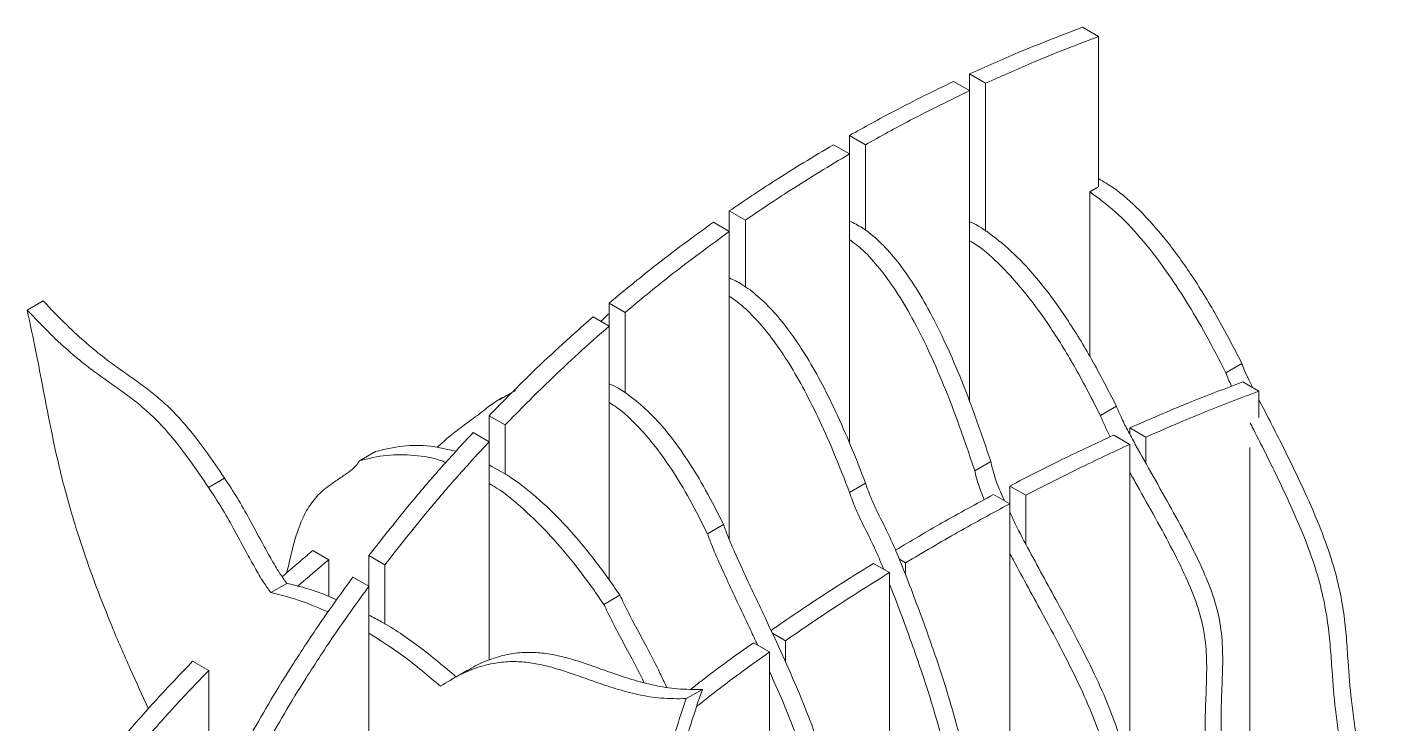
# Model space of a CAD drawing. Header units: millimetres. Extents: x -393 to 2534, y -1466 to 288.
# Drawn here: x 671.2 to 911.4, y -1139.4 to -1016.4 of the extents above; entities that cross this region are included whole.
import ezdxf

# ---------------------------------------------------------------- set-up
doc = ezdxf.new("R2010")
doc.units = ezdxf.units.MM

msp = doc.modelspace()

# ---------------------------------------------------------------- linework, layer by layer
at = {"color": 7, "linetype": 'Continuous', "lineweight": 15}
for p, q in [((860.32, -1018.06), (857.5, -1016.42)), ((860.32, -1044.6), (860.32, -1018.06)), ((837.56, -1024.68), (840.39, -1026.31)), ((837.56, -1027.63), (837.56, -1024.68)), ((837.56, -1027.63), (834.73, -1026)), ((837.56, -1027.63), (837.56, -1082.58)), ((840.39, -1052.5), (840.39, -1026.31)), ((816.35, -1038.81), (813.52, -1037.18)), ((816.35, -1035.55), (819.18, -1037.18)), ((816.35, -1038.81), (816.35, -1035.55)), ((819.18, -1052.3), (819.18, -1037.18)), ((816.35, -1038.81), (816.35, -1089.83)), ((860.19, -1044.68), (858.77, -1045.49)), ((858.77, -1045.49), (858.77, -1074.56)), ((795.13, -1048.88), (797.96, -1050.51)), ((795.13, -1052.5), (795.13, -1048.88)), ((795.13, -1052.5), (792.31, -1050.87)), ((797.96, -1062.24), (797.96, -1050.51)), ((795.13, -1052.5), (795.13, -1106.92)), ((674, -1064.76), (671.17, -1066.39)), ((773.92, -1065.14), (776.75, -1066.78)), ((773.92, -1069.2), (773.92, -1065.14)), ((773.92, -1069.2), (771.09, -1067.57)), ((776.75, -1080.99), (776.75, -1066.78)), ((773.92, -1069.2), (773.92, -1114.1)), ((885.64, -1075.84), (882.82, -1077.47)), ((888.61, -1080.71), (885.78, -1079.08)), ((888.61, -1085.37), (888.61, -1080.71)), ((863.47, -1083.34), (860.64, -1084.97)), ((752.71, -1085.03), (755.54, -1086.66)), ((752.71, -1089.64), (752.71, -1085.03)), ((752.71, -1089.64), (749.88, -1088.01)), ((755.54, -1095.38), (755.54, -1086.66)), ((865.84, -1087.19), (868.67, -1088.82)), ((865.84, -1088.32), (865.84, -1087.19)), ((752.71, -1089.64), (752.71, -1128.21)), ((865.84, -1090.09), (863.02, -1088.46)), ((865.84, -1090.09), (865.84, -1148.85)), ((868.67, -1093.44), (868.67, -1088.82)), ((732.64, -1091.36), (729.81, -1092.99)), ((887.06, -1090.65), (887.06, -1173.21)), ((841.28, -1093.11), (838.46, -1094.74)), ((706.01, -1096.09), (703.19, -1097.72)), ((819.18, -1096.96), (816.35, -1098.59)), ((844.63, -1097.46), (847.46, -1099.09)), ((844.63, -1100.59), (844.63, -1097.46)), ((844.63, -1100.59), (841.8, -1098.95)), ((847.46, -1107.67), (847.46, -1099.09)), ((844.63, -1100.59), (844.63, -1168.67)), ((794.11, -1104.26), (791.28, -1105.89)), ((724.42, -1110.46), (721.59, -1108.83)), ((731.49, -1109.75), (734.32, -1111.38)), ((731.49, -1115.15), (731.49, -1109.75)), ((724.42, -1116.96), (724.42, -1110.46)), ((734.32, -1121.82), (734.32, -1111.38)), ((823.42, -1112.74), (820.59, -1111.11)), ((825.15, -1110.38), (826.25, -1111.02)), ((826.25, -1113.16), (826.25, -1111.02)), ((731.49, -1115.15), (728.67, -1113.52)), ((823.42, -1112.74), (823.42, -1183.81)), ((717, -1114.64), (714.17, -1116.27)), ((731.49, -1115.15), (731.49, -1174.89)), ((775.82, -1116.71), (772.99, -1118.35)), ((802.74, -1123.45), (805.03, -1124.77)), ((802.2, -1126.76), (799.38, -1125.13)), ((805.03, -1128.5), (805.03, -1124.77)), ((703.21, -1130.03), (700.38, -1128.4)), ((802.2, -1126.76), (802.2, -1201.59)), ((703.21, -1154.44), (703.21, -1130.03)), ((790.37, -1133.37), (787.54, -1135))]:
    msp.add_line(p, q, dxfattribs=at)
for points, knots in [([(857.5, -1016.42), (853.72, -1017.87), (847.1, -1020.4), (840.43, -1023.39), (837.56, -1024.68)], [0, 0, 0, 0, 0.570248, 1, 1, 1, 1]), ([(860.32, -1018.06), (856.55, -1019.5), (849.93, -1022.03), (843.26, -1025.03), (840.39, -1026.31)], [0, 0, 0, 0, 0.570248, 1, 1, 1, 1]), ([(834.73, -1026), (831.24, -1027.69), (825.12, -1030.67), (818.99, -1034.08), (816.35, -1035.55)], [0, 0, 0, 0, 0.570046, 1, 1, 1, 1]), ([(837.56, -1027.63), (834.07, -1029.33), (827.95, -1032.3), (821.81, -1035.71), (819.18, -1037.18)], [0, 0, 0, 0, 0.570046, 1, 1, 1, 1]), ([(813.52, -1037.18), (810.01, -1039.27), (803.88, -1042.94), (797.76, -1047.1), (795.13, -1048.88)], [0, 0, 0, 0, 0.570674, 1, 1, 1, 1]), ([(816.35, -1038.81), (812.84, -1040.9), (806.7, -1044.57), (800.59, -1048.73), (797.96, -1050.51)], [0, 0, 0, 0, 0.570674, 1, 1, 1, 1]), ([(860.32, -1043.17), (861.22, -1043.7), (863.68, -1045.14), (867.69, -1048.75), (872.27, -1053.88), (876.82, -1060.19), (881.38, -1067.59), (884.17, -1072.99), (885.64, -1075.84)], [0, 0, 0, 0, 0.087503, 0.238992, 0.401389, 0.579904, 0.778483, 1, 1, 1, 1]), ([(858.77, -1045.49), (860.28, -1046.6), (863.39, -1048.89), (867.94, -1053.71), (872.09, -1059.08), (875.9, -1064.87), (879.44, -1070.91), (881.66, -1075.23), (882.82, -1077.47)], [0, 0, 0, 0, 0.1544538, 0.3181137, 0.496696, 0.6504489, 0.8177938, 1, 1, 1, 1]), ([(792.31, -1050.87), (788.78, -1053.44), (782.61, -1057.94), (776.53, -1062.98), (773.92, -1065.14)], [0, 0, 0, 0, 0.571433, 1, 1, 1, 1]), ([(816.35, -1050.66), (817.12, -1051.02), (818.88, -1051.87), (821.68, -1054.21), (824.63, -1057.43), (827.53, -1061.48), (830.38, -1066.29), (833.18, -1071.88), (835.96, -1078.26), (838.71, -1085.43), (840.4, -1090.46), (841.28, -1093.11)], [0, 0, 0, 0, 0.062412, 0.143257, 0.229137, 0.32371, 0.429738, 0.549191, 0.683451, 0.833488, 1, 1, 1, 1]), ([(837.56, -1050.79), (837.6, -1050.8), (838.93, -1051.31), (841.83, -1053.31), (846.13, -1056.96), (850.55, -1061.99), (854.94, -1068.09), (859.34, -1075.3), (862.04, -1080.56), (863.47, -1083.34)], [0, 0, 0, 0, 0.003682, 0.130072, 0.273503, 0.427708, 0.59781, 0.78765, 1, 1, 1, 1]), ([(795.13, -1052.5), (791.61, -1055.07), (785.44, -1059.57), (779.35, -1064.61), (776.75, -1066.78)], [0, 0, 0, 0, 0.571433, 1, 1, 1, 1]), ([(816.35, -1053.93), (817.16, -1054.54), (819.02, -1055.95), (821.8, -1059.09), (824.7, -1063.1), (827.55, -1067.92), (830.36, -1073.51), (833.13, -1079.89), (835.89, -1087.06), (837.57, -1092.09), (838.46, -1094.74)], [0, 0, 0, 0, 0.0719333, 0.1649627, 0.2674083, 0.3822634, 0.5116613, 0.6570977, 0.8196257, 1, 1, 1, 1]), ([(837.56, -1054.14), (837.97, -1054.38), (839.88, -1055.51), (843.3, -1058.67), (847.72, -1063.6), (852.11, -1069.73), (856.51, -1076.93), (859.22, -1082.2), (860.64, -1084.97)], [0, 0, 0, 0, 0.043378, 0.201102, 0.370675, 0.557729, 0.766488, 1, 1, 1, 1]), ([(795.13, -1060.71), (795.88, -1061.05), (797.57, -1061.85), (800.25, -1063.91), (803.09, -1066.72), (805.89, -1070.2), (808.64, -1074.31), (811.35, -1079.06), (814.03, -1084.45), (816.69, -1090.49), (818.32, -1094.73), (819.18, -1096.96)], [0, 0, 0, 0, 0.06823, 0.155596, 0.246389, 0.343749, 0.45024, 0.567826, 0.697974, 0.841765, 1, 1, 1, 1]), ([(795.13, -1063.93), (795.88, -1064.45), (797.62, -1065.68), (800.26, -1068.37), (803.06, -1071.82), (805.81, -1075.94), (808.52, -1080.69), (811.2, -1086.08), (813.86, -1092.12), (815.49, -1096.36), (816.35, -1098.59)], [0, 0, 0, 0, 0.075345, 0.174767, 0.28138, 0.397991, 0.526753, 0.66927, 0.826727, 1, 1, 1, 1]), ([(692.58, -1136.78), (691.5, -1134.44), (689.25, -1129.59), (686.19, -1122.44), (683.47, -1115.59), (681.23, -1109.38), (679.4, -1103.71), (677.9, -1098.44), (676.52, -1092.89), (675.25, -1086.92), (673.99, -1080.37), (672.7, -1073.54), (671.69, -1068.83), (671.17, -1066.39)], [0, 0, 0, 0, 0.100136, 0.207211, 0.303048, 0.389571, 0.468688, 0.542257, 0.612063, 0.704975, 0.798034, 0.895097, 1, 1, 1, 1]), ([(671.17, -1066.39), (672.54, -1067.83), (675.06, -1070.48), (678.7, -1073.82), (681.88, -1076.42), (684.72, -1078.5), (687.33, -1080.32), (689.78, -1082.09), (692.18, -1084.06), (694.64, -1086.42), (697.27, -1089.42), (700.18, -1093.22), (702.12, -1096.13), (703.19, -1097.72)], [0, 0, 0, 0, 0.129022, 0.237345, 0.330111, 0.411933, 0.486863, 0.558671, 0.627163, 0.700561, 0.78366, 0.881696, 1, 1, 1, 1]), ([(674, -1064.76), (675.37, -1066.2), (677.89, -1068.85), (681.53, -1072.19), (684.71, -1074.78), (687.55, -1076.87), (690.16, -1078.68), (692.61, -1080.46), (695.01, -1082.43), (697.47, -1084.79), (700.1, -1087.79), (703.01, -1091.59), (704.95, -1094.5), (706.01, -1096.09)], [0, 0, 0, 0, 0.129022, 0.237345, 0.330111, 0.411933, 0.486863, 0.558671, 0.627163, 0.700561, 0.78366, 0.881696, 1, 1, 1, 1]), ([(771.09, -1067.57), (769.28, -1069.16), (765.71, -1072.31), (759.56, -1078.07), (755.28, -1082.41), (752.71, -1085.03)], [0, 0, 0, 0, 0.290458, 0.572619, 1, 1, 1, 1]), ([(773.92, -1069.2), (772.11, -1070.79), (768.54, -1073.94), (762.39, -1079.7), (758.11, -1084.05), (755.54, -1086.66)], [0, 0, 0, 0, 0.290458, 0.572619, 1, 1, 1, 1]), ([(885.64, -1075.84), (885.79, -1076.24), (886.15, -1077.19), (886.83, -1078.62), (887.34, -1079.64), (887.59, -1080.12)], [0, 0, 0, 0, 0.276843, 0.656941, 1, 1, 1, 1]), ([(882.82, -1077.47), (882.96, -1077.87), (883.26, -1078.67), (883.63, -1079.45), (883.82, -1079.84)], [0, 0, 0, 0, 0.504609, 1, 1, 1, 1]), ([(773.92, -1079.42), (774.01, -1079.46), (775.29, -1079.9), (777.78, -1081.63), (781.26, -1084.59), (784.62, -1088.4), (787.9, -1092.97), (791.13, -1098.32), (793.08, -1102.21), (794.11, -1104.26)], [0, 0, 0, 0, 0.011626, 0.160698, 0.30346, 0.454312, 0.618244, 0.799166, 1, 1, 1, 1]), ([(885.78, -1079.08), (882.58, -1080.28), (875.96, -1082.77), (869.29, -1085.68), (865.84, -1087.19)], [0, 0, 0, 0, 0.4828495, 1, 1, 1, 1]), ([(888.61, -1080.71), (885.41, -1081.91), (878.79, -1084.4), (872.12, -1087.31), (868.67, -1088.82)], [0, 0, 0, 0, 0.4828495, 1, 1, 1, 1]), ([(752.51, -1083.51), (753.74, -1082.64), (755.01, -1081.73), (756.49, -1081.21), (756.55, -1081.19)], [0, 0, 0, 0, 0.964448, 1, 1, 1, 1]), ([(773.92, -1082.72), (774.27, -1082.93), (775.78, -1083.82), (778.44, -1086.28), (781.79, -1090.02), (785.07, -1094.61), (788.3, -1099.96), (790.25, -1103.85), (791.28, -1105.89)], [0, 0, 0, 0, 0.049521, 0.211193, 0.382028, 0.567674, 0.772563, 1, 1, 1, 1]), ([(863.47, -1083.34), (863.74, -1083.98), (864.32, -1085.39), (865.48, -1087.65), (867.36, -1091.13), (869.99, -1095.76), (873.18, -1101.43), (876.22, -1107.03), (878.82, -1112.33), (880.77, -1117.2), (881.93, -1121.92), (882.31, -1126.57), (882.19, -1131.39), (881.96, -1136.39), (881.95, -1141.71), (882.27, -1147.27), (883.18, -1154.06), (884.85, -1162.07), (886.81, -1171.14), (888.16, -1179.36), (888.77, -1186.61), (888.68, -1192.85), (888.13, -1198.83), (887.28, -1204.63), (886.14, -1210.2), (884.53, -1215.34), (882.39, -1219.76), (879.63, -1223.23), (877.25, -1225.41), (875.65, -1226.19), (875.29, -1226.37)], [0, 0, 0, 0, 0.0115828, 0.0257148, 0.0418173, 0.0770798, 0.1135939, 0.1492839, 0.1823673, 0.2114345, 0.2370268, 0.2680457, 0.3009564, 0.3358974, 0.3720746, 0.408578, 0.4446106, 0.5004662, 0.5561323, 0.6116189, 0.6538384, 0.6961175, 0.7387411, 0.7817116, 0.8247165, 0.8674355, 0.909863, 0.9491056, 0.988415, 1, 1, 1, 1]), ([(888.61, -1082.16), (889.17, -1083.24), (890.41, -1085.66), (892.37, -1089.47), (894.44, -1093.64), (896.8, -1098.61), (899.24, -1104.14), (901.41, -1110.01), (902.82, -1115.24), (903.65, -1119.93), (904.1, -1124.26), (904.42, -1129.32), (904.9, -1135.45), (906.01, -1143), (907.58, -1151.89), (909.38, -1161.82), (910.73, -1172.32), (911.38, -1182.29), (911.39, -1191.32), (910.95, -1199.6), (910.24, -1207.29), (908.93, -1214.59), (906.74, -1221.14), (903.73, -1226.83), (900.18, -1231.18), (896.35, -1234.35), (892.75, -1236.97), (889.32, -1239.76), (886.11, -1242.91), (883.11, -1246.66), (880.58, -1250.83), (878.46, -1255.22), (876.5, -1259.28), (874.33, -1262.85), (872.29, -1265.25), (870.82, -1266.14), (870.37, -1266.41)], [0, 0, 0, 0, 0.013952, 0.031265, 0.049275, 0.067396, 0.09475, 0.119237, 0.140813, 0.160613, 0.179576, 0.198408, 0.229094, 0.262075, 0.296791, 0.344076, 0.390052, 0.434751, 0.478917, 0.516548, 0.554667, 0.592987, 0.631297, 0.669544, 0.707714, 0.737636, 0.767099, 0.795788, 0.824509, 0.85441, 0.886743, 0.913295, 0.940303, 0.966102, 0.989578, 1, 1, 1, 1]), ([(743.57, -1090.66), (743.95, -1090.29), (745.05, -1089.23), (746.94, -1087.72), (748.94, -1086.21), (750.54, -1085.04), (751.68, -1084.24), (752.28, -1083.72), (752.51, -1083.51)], [0, 0, 0, 0, 0.136875, 0.396019, 0.633951, 0.793471, 0.918599, 1, 1, 1, 1]), ([(860.64, -1084.97), (860.91, -1085.61), (861.43, -1086.89), (862.08, -1088.13), (862.4, -1088.75)], [0, 0, 0, 0, 0.500201, 1, 1, 1, 1]), ([(749.88, -1088.01), (748.03, -1090.03), (744.38, -1093.99), (738.21, -1101.18), (734.01, -1106.53), (731.49, -1109.75)], [0, 0, 0, 0, 0.292443, 0.575053, 1, 1, 1, 1]), ([(887.08, -1086.31), (887.2, -1086.55), (888.02, -1088.13), (889.54, -1091.11), (891.61, -1095.27), (893.97, -1100.25), (896.41, -1105.78), (898.58, -1111.64), (899.99, -1116.88), (900.82, -1121.56), (901.27, -1125.9), (901.59, -1130.95), (902.07, -1137.08), (903.18, -1144.63), (904.75, -1153.53), (906.56, -1163.45), (907.9, -1173.95), (908.55, -1183.92), (908.56, -1192.75), (908.16, -1200.62), (907.53, -1207.72), (906.47, -1214.55), (904.66, -1220.79), (902.17, -1226.29), (899.01, -1230.98), (895.21, -1234.73), (891.03, -1237.75), (888.37, -1239.91), (887.06, -1240.98)], [0, 0, 0, 0, 0.003989, 0.026175, 0.049254, 0.072475, 0.107528, 0.138906, 0.166554, 0.191927, 0.216227, 0.240359, 0.279682, 0.321945, 0.366431, 0.427024, 0.48594, 0.543219, 0.599815, 0.644248, 0.689219, 0.734477, 0.779746, 0.824964, 0.86929, 0.913546, 0.957405, 1, 1, 1, 1]), ([(732.64, -1091.36), (734.23, -1090.98), (737.3, -1090.26), (742.09, -1090.19), (745.35, -1090.96), (746.87, -1091.32)], [0, 0, 0, 0, 0.364687, 0.703006, 1, 1, 1, 1]), ([(752.71, -1089.64), (750.85, -1091.66), (747.21, -1095.62), (741.03, -1102.81), (736.84, -1108.17), (734.32, -1111.38)], [0, 0, 0, 0, 0.292443, 0.575053, 1, 1, 1, 1]), ([(863.02, -1088.46), (860.01, -1089.86), (853.89, -1092.7), (847.75, -1095.86), (844.63, -1097.46)], [0, 0, 0, 0, 0.492102, 1, 1, 1, 1]), ([(865.84, -1090.09), (862.83, -1091.49), (856.72, -1094.33), (850.58, -1097.49), (847.46, -1099.09)], [0, 0, 0, 0, 0.492102, 1, 1, 1, 1]), ([(716.97, -1112.79), (716.98, -1112.74), (717.39, -1111.29), (718, -1108.27), (719.16, -1104.46), (720.66, -1101.33), (722.54, -1098.86), (724.7, -1097.16), (726.71, -1095.85), (728.14, -1094.84), (729.23, -1093.99), (729.63, -1093.29), (729.81, -1092.99)], [0, 0, 0, 0, 0.005666, 0.166241, 0.327258, 0.449416, 0.579702, 0.722104, 0.816309, 0.901604, 0.957386, 1, 1, 1, 1]), ([(729.81, -1092.99), (731.4, -1092.6), (734.47, -1091.85), (739.38, -1091.95), (742.92, -1092.42), (744.84, -1093.2), (745.07, -1093.3)], [0, 0, 0, 0, 0.342124, 0.65951, 0.958078, 1, 1, 1, 1]), ([(752.71, -1093.7), (754.1, -1094.47), (757.1, -1096.14), (761.72, -1099.88), (766.5, -1104.6), (771.28, -1110.26), (774.27, -1114.51), (775.82, -1116.71)], [0, 0, 0, 0, 0.165895, 0.357995, 0.558156, 0.770898, 1, 1, 1, 1]), ([(838.46, -1094.74), (838.63, -1095.49), (839.04, -1097.19), (839.74, -1098.91), (840.14, -1099.87)], [0, 0, 0, 0, 0.440161, 1, 1, 1, 1]), ([(841.28, -1093.11), (841.47, -1093.86), (842, -1095.99), (842.89, -1098.34), (843.62, -1099.88), (843.7, -1100.05)], [0, 0, 0, 0, 0.324819, 0.924825, 1, 1, 1, 1]), ([(865.84, -1095.06), (866.27, -1095.82), (867.77, -1098.5), (870.36, -1103.06), (873.39, -1108.67), (875.99, -1113.97), (877.94, -1118.83), (879.11, -1123.56), (879.48, -1128.21), (879.36, -1133.03), (879.13, -1138.03), (879.12, -1143.34), (879.44, -1148.9), (880.35, -1155.7), (882.02, -1163.7), (883.98, -1172.77), (885.33, -1180.99), (885.94, -1188.24), (885.85, -1194.49), (885.3, -1200.46), (884.46, -1206.26), (883.31, -1211.83), (881.71, -1216.98), (879.55, -1221.37), (877.06, -1224.68), (875.12, -1226.18), (874.28, -1226.82)], [0, 0, 0, 0, 0.01565, 0.055489, 0.094428, 0.130523, 0.162237, 0.190159, 0.224003, 0.25991, 0.298032, 0.337503, 0.37733, 0.416643, 0.477584, 0.538318, 0.598857, 0.64492, 0.691048, 0.737553, 0.784435, 0.831356, 0.877964, 0.924254, 0.96707, 1, 1, 1, 1]), ([(703.19, -1097.72), (703.95, -1098.88), (705.5, -1101.21), (707.64, -1105.04), (709.56, -1108.62), (711.33, -1111.81), (712.73, -1114.26), (713.74, -1115.67), (714.17, -1116.27)], [0, 0, 0, 0, 0.192604, 0.389486, 0.60939, 0.75648, 0.896373, 1, 1, 1, 1]), ([(706.01, -1096.09), (706.78, -1097.24), (708.33, -1099.57), (710.47, -1103.41), (712.39, -1106.99), (714.15, -1110.17), (715.55, -1112.63), (716.57, -1114.04), (717, -1114.64)], [0, 0, 0, 0, 0.192604, 0.389486, 0.60939, 0.75648, 0.896373, 1, 1, 1, 1]), ([(752.71, -1097.01), (753.15, -1097.27), (755.21, -1098.45), (758.89, -1101.54), (763.67, -1106.23), (768.45, -1111.89), (771.44, -1116.14), (772.99, -1118.35)], [0, 0, 0, 0, 0.060023, 0.276506, 0.502072, 0.741818, 1, 1, 1, 1]), ([(819.18, -1096.96), (819.51, -1097.89), (820.11, -1099.54), (821.1, -1101.76), (822.05, -1103.58), (822.95, -1105.34), (823.81, -1107.22), (825.11, -1110.22), (826.74, -1114.35), (829.17, -1120.79), (831.91, -1128.42), (834.3, -1136.03), (836.02, -1142.39), (837.21, -1147.59), (838.36, -1152.81), (839.76, -1158.05), (841.7, -1163.32), (844.28, -1168.17), (846.99, -1172.63), (849.55, -1176.87), (851.89, -1181.2), (853.65, -1185.69), (854.97, -1190.65), (855.86, -1195.98), (856.46, -1201.62), (856.91, -1208.54), (857.01, -1216.62), (856.79, -1225.87), (856.52, -1234.37), (856.4, -1242.24), (856.41, -1249.46), (856.36, -1256.65), (856.13, -1263.73), (855.53, -1269.85), (854.54, -1274.94), (853.28, -1279.07), (851.58, -1282.76), (849.69, -1285.54), (847.74, -1287.46), (846.46, -1288.49), (845.67, -1288.88), (845.54, -1288.94)], [0, 0, 0, 0, 0.0131054, 0.0229958, 0.0312776, 0.0394257, 0.0482949, 0.0578106, 0.0818151, 0.1061804, 0.1479173, 0.1884639, 0.212676, 0.2373396, 0.262255, 0.2868931, 0.3110938, 0.3354431, 0.3566559, 0.3778568, 0.3986914, 0.4193302, 0.4402945, 0.4682862, 0.4962235, 0.5238114, 0.5726687, 0.6215165, 0.6705416, 0.7081559, 0.7457405, 0.7833398, 0.8209835, 0.8585779, 0.8849014, 0.9112612, 0.9377022, 0.9640457, 0.9804895, 0.9969372, 1, 1, 1, 1]), ([(816.35, -1098.59), (816.69, -1099.53), (817.28, -1101.17), (818.28, -1103.39), (819.22, -1105.22), (820.12, -1106.98), (820.98, -1108.85), (821.74, -1110.58), (822.18, -1111.69), (822.35, -1112.12)], [0, 0, 0, 0, 0.205276, 0.360194, 0.489915, 0.617543, 0.756464, 0.905513, 1, 1, 1, 1]), ([(841.8, -1098.95), (838.76, -1100.6), (832.98, -1103.72), (827.21, -1107.15), (824.47, -1108.77)], [0, 0, 0, 0, 0.52657, 1, 1, 1, 1]), ([(844.63, -1100.59), (841.59, -1102.23), (835.46, -1105.55), (829.33, -1109.19), (826.25, -1111.02)], [0, 0, 0, 0, 0.4964252, 1, 1, 1, 1]), ([(844.63, -1102.02), (844.95, -1102.71), (846.03, -1105.04), (848.14, -1108.95), (850.76, -1113.82), (853.72, -1119.22), (856.84, -1125.07), (859.94, -1131.28), (862.63, -1137.41), (864.62, -1143.41), (866, -1149.25), (866.95, -1154.87), (867.72, -1160.47), (868.54, -1166.17), (869.45, -1172.01), (870.54, -1178.7), (871.81, -1186.17), (873.24, -1194.39), (874.43, -1202.45), (875.11, -1210.02), (875.06, -1216.98), (874.61, -1223.53), (873.97, -1230.1), (873.43, -1236.88), (872.89, -1242.82), (872.11, -1247.62), (871.19, -1251.27), (869.88, -1254.41), (868.36, -1256.82), (866.97, -1257.67), (866.4, -1258.01)], [0, 0, 0, 0, 0.012256, 0.040902, 0.070363, 0.100059, 0.138506, 0.175532, 0.210332, 0.245599, 0.279335, 0.312682, 0.346351, 0.380771, 0.415892, 0.451478, 0.500727, 0.549822, 0.598398, 0.646343, 0.689744, 0.733725, 0.778797, 0.825209, 0.871952, 0.900604, 0.928489, 0.95555, 0.981715, 1, 1, 1, 1]), ([(794.11, -1104.26), (794.37, -1104.97), (794.97, -1106.65), (796.22, -1109.46), (797.8, -1112.91), (799.67, -1116.9), (801.98, -1121.8), (804.59, -1127.45), (807.31, -1133.59), (809.9, -1140.06), (812.12, -1146.57), (813.92, -1152.98), (815.25, -1158.64), (816.45, -1164.32), (817.81, -1170.42), (820.43, -1177.52), (823.95, -1184.99), (827.76, -1192.92), (831.35, -1201.1), (834.04, -1209.34), (835.83, -1217.49), (836.9, -1225.49), (837.38, -1233.34), (837.57, -1241.04), (837.65, -1248.7), (837.58, -1256.32), (837.4, -1263.85), (837.01, -1271.12), (836.3, -1278.01), (835.15, -1284.48), (833.57, -1290.83), (831.95, -1296.48), (830.31, -1301.36), (828.7, -1305.23), (826.73, -1308.48), (825, -1310.66), (823.67, -1311.25), (823.36, -1311.39)], [0, 0, 0, 0, 0.009305, 0.0217, 0.036912, 0.054625, 0.074288, 0.101614, 0.129019, 0.154779, 0.185855, 0.213529, 0.23823, 0.260259, 0.288785, 0.318499, 0.351819, 0.387374, 0.423398, 0.458832, 0.493922, 0.53071, 0.567316, 0.604035, 0.640969, 0.678044, 0.715142, 0.751879, 0.787083, 0.821663, 0.857278, 0.895685, 0.92104, 0.946219, 0.970372, 0.992924, 1, 1, 1, 1]), ([(791.28, -1105.89), (791.54, -1106.61), (792.15, -1108.28), (793.4, -1111.1), (794.97, -1114.54), (796.84, -1118.53), (798.6, -1122.26), (799.71, -1124.66), (800.12, -1125.56)], [0, 0, 0, 0, 0.107975, 0.251814, 0.428343, 0.633893, 0.862067, 1, 1, 1, 1]), ([(844.63, -1109.28), (844.85, -1109.7), (845.92, -1111.76), (847.94, -1115.45), (850.89, -1120.86), (854.02, -1126.7), (857.11, -1132.91), (859.8, -1139.04), (861.8, -1145.04), (863.18, -1150.88), (864.12, -1156.51), (864.89, -1162.1), (865.71, -1167.81), (866.62, -1173.65), (867.71, -1180.33), (868.98, -1187.81), (870.41, -1196.02), (871.61, -1204.09), (872.28, -1211.66), (872.23, -1218.61), (871.78, -1225.16), (871.14, -1231.73), (870.6, -1238.51), (870.06, -1244.45), (869.28, -1249.25), (868.36, -1252.9), (867.07, -1256.07), (865.33, -1258.59), (863.07, -1260.28), (860.18, -1260.72), (857.81, -1260.38), (856.44, -1259.78), (856.21, -1259.68)], [0, 0, 0, 0, 0.007286, 0.035909, 0.064759, 0.102111, 0.138084, 0.171892, 0.206156, 0.238931, 0.271329, 0.304039, 0.337479, 0.3716, 0.406173, 0.45402, 0.501718, 0.548911, 0.59549, 0.637656, 0.680385, 0.724173, 0.769264, 0.814677, 0.842512, 0.869603, 0.895894, 0.921315, 0.945781, 0.969936, 0.994957, 1, 1, 1, 1]), ([(724.42, -1110.46), (722.59, -1111.99), (720.74, -1113.53), (718.92, -1115.17), (718.92, -1115.18)], [0, 0, 0, 0, 0.995216, 1, 1, 1, 1]), ([(820.59, -1111.11), (817.52, -1113.02), (811.48, -1116.79), (805.46, -1120.91), (802.5, -1122.94)], [0, 0, 0, 0, 0.5075782, 1, 1, 1, 1]), ([(728.67, -1113.52), (726.7, -1116.25), (722.87, -1121.56), (717.93, -1129.11), (713.76, -1135.89), (711.42, -1140.02), (710.28, -1142.03)], [0, 0, 0, 0, 0.298697, 0.58284, 0.79593, 1, 1, 1, 1]), ([(823.42, -1112.74), (820.35, -1114.65), (814.21, -1118.48), (808.09, -1122.67), (805.03, -1124.77)], [0, 0, 0, 0, 0.499552, 1, 1, 1, 1]), ([(731.49, -1115.15), (729.53, -1117.88), (725.69, -1123.19), (720.76, -1130.75), (716.59, -1137.53), (714.25, -1141.65), (713.11, -1143.67)], [0, 0, 0, 0, 0.298697, 0.58284, 0.79593, 1, 1, 1, 1]), ([(714.17, -1116.27), (716.02, -1116.73), (719.34, -1117.54), (722.77, -1119.02), (724.29, -1119.68)], [0, 0, 0, 0, 0.5550554, 1, 1, 1, 1]), ([(717, -1114.64), (718.84, -1115.08), (721.74, -1115.78), (724.73, -1117.06), (725.83, -1117.53)], [0, 0, 0, 0, 0.635568, 1, 1, 1, 1]), ([(775.82, -1116.71), (776.03, -1117.17), (776.8, -1118.85), (778.42, -1121.9), (780.6, -1126.02), (782.58, -1129.77), (783.66, -1132.15), (784.04, -1132.97)], [0, 0, 0, 0, 0.083801, 0.304704, 0.567119, 0.849373, 1, 1, 1, 1]), ([(823.42, -1114.79), (823.58, -1115.18), (824.43, -1117.31), (826.33, -1122.42), (829.08, -1130.05), (831.47, -1137.66), (833.19, -1144.02), (834.38, -1149.22), (835.53, -1154.44), (836.93, -1159.69), (838.87, -1164.95), (841.45, -1169.8), (844.16, -1174.26), (846.72, -1178.5), (849.06, -1182.83), (850.82, -1187.32), (852.14, -1192.28), (853.03, -1197.61), (853.63, -1203.26), (854.08, -1210.17), (854.18, -1218.25), (853.96, -1227.5), (853.7, -1236.01), (853.57, -1243.88), (853.58, -1251.09), (853.53, -1258.28), (853.3, -1265.36), (852.71, -1271.48), (851.71, -1276.58), (850.45, -1280.7), (848.75, -1284.4), (846.86, -1287.16), (844.92, -1289.11), (843.11, -1290.45), (841.08, -1291.47), (838.88, -1292.22), (836.57, -1292.49), (834.62, -1292.24), (833.58, -1291.49), (833.38, -1291.35)], [0, 0, 0, 0, 0.0055307, 0.03014, 0.0722949, 0.1132476, 0.1377021, 0.1626127, 0.1877777, 0.2126625, 0.2371055, 0.2616988, 0.283124, 0.3045372, 0.3255804, 0.3464259, 0.3676002, 0.3958722, 0.4240893, 0.4519535, 0.5013001, 0.5506371, 0.6001531, 0.6381441, 0.6761052, 0.714081, 0.7521018, 0.7900726, 0.8166597, 0.8432835, 0.8699893, 0.8965967, 0.9132052, 0.9298175, 0.9466173, 0.9637869, 0.9809077, 0.9963067, 1, 1, 1, 1]), ([(772.99, -1118.35), (773.2, -1118.81), (773.97, -1120.48), (775.6, -1123.53), (777.76, -1127.65), (779.35, -1130.6), (780.08, -1132.16), (780.08, -1132.18)], [0, 0, 0, 0, 0.098311, 0.357465, 0.665317, 0.996445, 1, 1, 1, 1]), ([(731.49, -1120.24), (732.24, -1120.63), (735.19, -1122.15), (740.41, -1125.7), (744.77, -1129.34), (746.96, -1131.18)], [0, 0, 0, 0, 0.143548, 0.567566, 1, 1, 1, 1]), ([(731.49, -1123.45), (733.51, -1124.72), (737.78, -1127.42), (741.94, -1130.95), (744.13, -1132.82)], [0, 0, 0, 0, 0.471816, 1, 1, 1, 1]), ([(799.38, -1125.13), (796.28, -1127.34), (792.59, -1129.97), (788.95, -1132.86), (788.37, -1133.32)], [0, 0, 0, 0, 0.840896, 1, 1, 1, 1]), ([(700.38, -1128.4), (698.23, -1130.64), (693.98, -1135.09), (687.82, -1142.1), (683.93, -1147.01), (682, -1149.45)], [0, 0, 0, 0, 0.338601, 0.671854, 1, 1, 1, 1]), ([(744.13, -1132.82), (745.25, -1132.11), (747.35, -1130.79), (750.61, -1129.44), (753.7, -1128.66), (756.67, -1128.39), (759.54, -1128.56), (762.36, -1129.07), (765.14, -1129.84), (768.16, -1130.86), (771.5, -1132.07), (775.2, -1133.32), (779.11, -1134.36), (783.3, -1135.04), (786.07, -1135.01), (787.54, -1135)], [0, 0, 0, 0, 0.099752, 0.187104, 0.264408, 0.333984, 0.398024, 0.458497, 0.517069, 0.575107, 0.649053, 0.72602, 0.808254, 0.898479, 1, 1, 1, 1]), ([(748.85, -1130.07), (749.36, -1129.76), (750.85, -1128.85), (753.44, -1127.81), (756.53, -1127.02), (759.5, -1126.76), (762.37, -1126.93), (765.19, -1127.44), (767.97, -1128.21), (770.99, -1129.22), (774.32, -1130.44), (778.03, -1131.69), (781.94, -1132.72), (786.13, -1133.4), (788.9, -1133.38), (790.37, -1133.37)], [0, 0, 0, 0, 0.047172, 0.139626, 0.221445, 0.295085, 0.362865, 0.42687, 0.488863, 0.550291, 0.628555, 0.710018, 0.797055, 0.89255, 1, 1, 1, 1]), ([(802.2, -1126.76), (799.11, -1128.98), (794.81, -1132.07), (790.55, -1135.46), (789.36, -1136.41)], [0, 0, 0, 0, 0.719796, 1, 1, 1, 1]), ([(703.21, -1130.03), (701.06, -1132.27), (696.8, -1136.72), (690.65, -1143.74), (686.76, -1148.64), (684.83, -1151.08)], [0, 0, 0, 0, 0.338601, 0.671854, 1, 1, 1, 1]), ([(802.2, -1130.13), (802.98, -1131.87), (804.63, -1135.57), (807.06, -1141.69), (809.29, -1148.21), (811.09, -1154.61), (812.43, -1160.27), (813.62, -1165.95), (814.98, -1172.06), (817.6, -1179.15), (821.12, -1186.62), (824.93, -1194.55), (828.52, -1202.73), (831.21, -1210.97), (833.01, -1219.13), (834.07, -1227.12), (834.55, -1234.97), (834.74, -1242.67), (834.82, -1250.34), (834.75, -1257.95), (834.57, -1265.48), (834.18, -1272.75), (833.47, -1279.64), (832.32, -1286.11), (830.75, -1292.46), (829.12, -1298.11), (827.49, -1302.99), (825.86, -1306.85), (823.93, -1310.17), (821.62, -1312.68), (818.98, -1314.05), (816.1, -1314.28), (813.07, -1313.44), (809.97, -1311.7), (807.94, -1310.11), (806.97, -1309.35)], [0, 0, 0, 0, 0.02335, 0.049739, 0.081572, 0.109922, 0.135224, 0.157791, 0.187012, 0.217451, 0.251583, 0.288006, 0.324908, 0.361206, 0.397151, 0.434837, 0.472335, 0.50995, 0.547785, 0.585764, 0.623766, 0.661399, 0.697461, 0.732885, 0.769368, 0.808712, 0.834685, 0.860478, 0.88522, 0.908322, 0.92976, 0.947196, 0.964641, 0.982993, 1, 1, 1, 1]), ([(790.37, -1133.37), (789.74, -1135.21), (788.54, -1138.67), (787.09, -1143.8), (785.9, -1148.47), (784.84, -1152.78), (783.75, -1156.81), (782.57, -1160.35), (781.23, -1163.5), (779.73, -1166.36), (777.89, -1169.23), (775.62, -1172.15), (772.88, -1175.16), (770.8, -1177.09), (769.7, -1178.11)], [0, 0, 0, 0, 0.112664, 0.211196, 0.299052, 0.379577, 0.456092, 0.53204, 0.593716, 0.65923, 0.730576, 0.809791, 0.898923, 1, 1, 1, 1]), ([(787.54, -1135), (786.91, -1136.85), (785.71, -1140.31), (784.26, -1145.43), (783.07, -1150.1), (782.01, -1154.41), (780.92, -1158.44), (779.74, -1161.98), (778.41, -1165.13), (776.9, -1168), (775.06, -1170.87), (772.79, -1173.78), (770.05, -1176.79), (767.97, -1178.72), (766.87, -1179.74)], [0, 0, 0, 0, 0.112664, 0.211196, 0.299052, 0.379577, 0.456092, 0.53204, 0.593716, 0.65923, 0.730576, 0.809791, 0.898923, 1, 1, 1, 1])]:
    msp.add_open_spline(points, degree=3, knots=knots, dxfattribs=at)
for points in [[(772.49, -1068.37), (773.92, -1066.93)], [(757.39, -1080.57), (754.56, -1082.21)], [(721.59, -1108.83), (716.18, -1113.46)], [(748.88, -1129.98), (746.05, -1131.62)]]:
    msp.add_open_spline(points, degree=1, dxfattribs=at)

doc.saveas('drawing.dxf')
